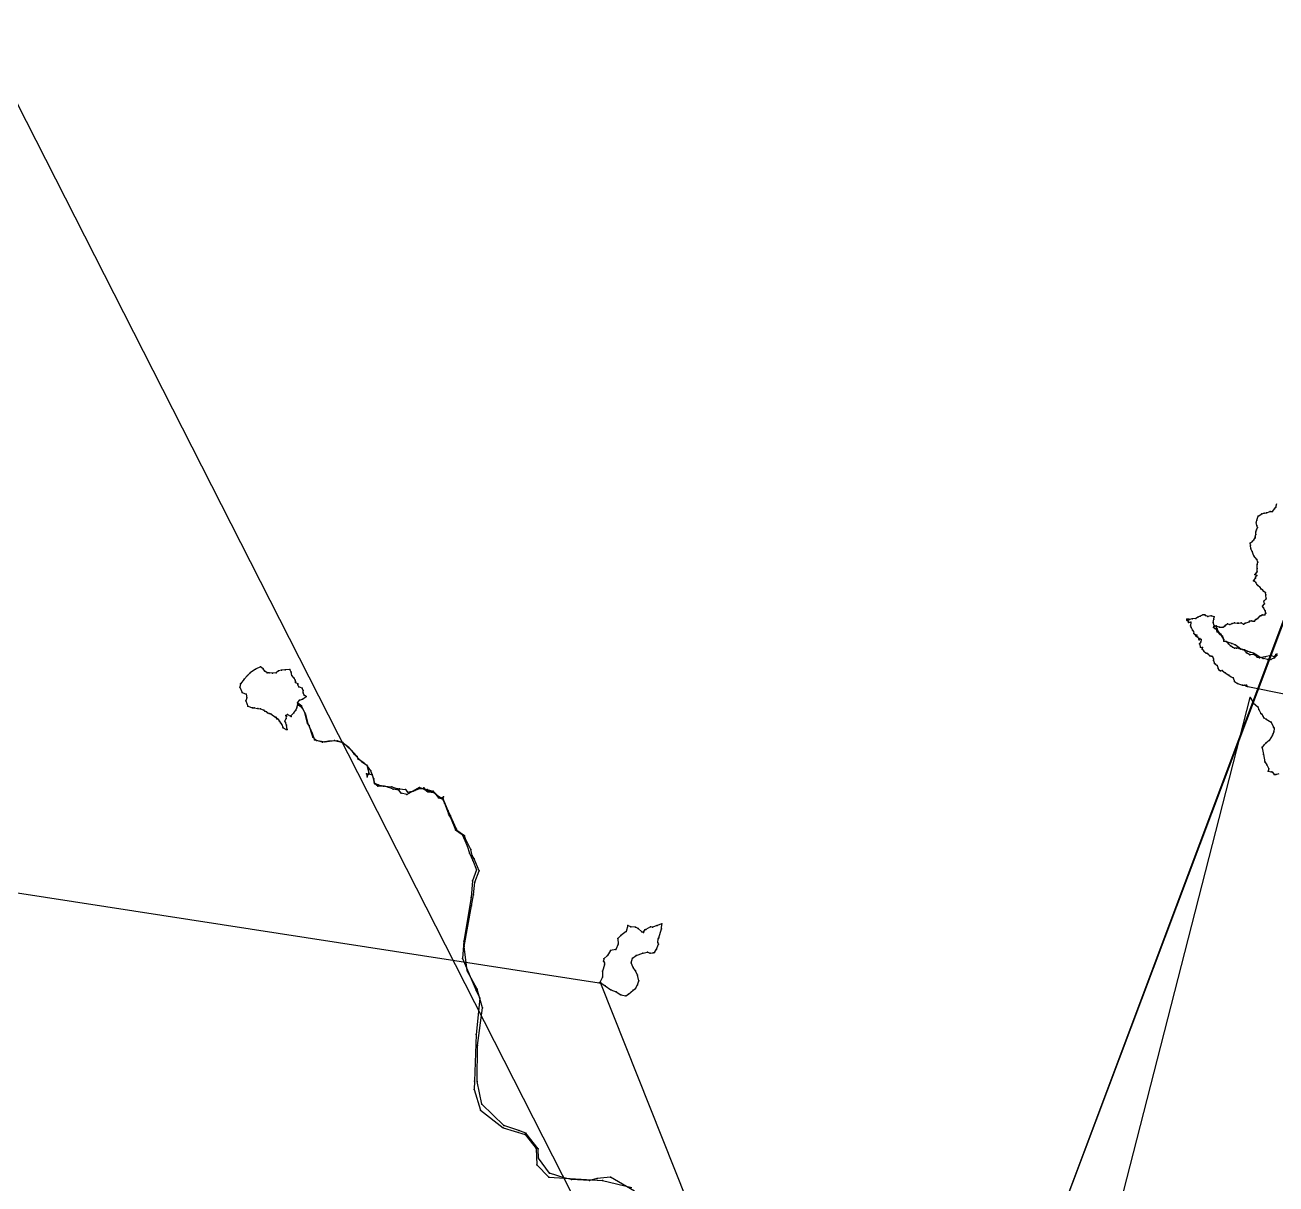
# Model space of a CAD drawing. Header units: metres. Extents: x 534009 to 558760, y 1823984 to 1869097.
# Drawn here: x 541107 to 543641, y 1837038 to 1839387 of the extents above; entities that cross this region are included whole.
import ezdxf

# ---------------------------------------------------------------- set-up
doc = ezdxf.new("R2010")
doc.units = ezdxf.units.M
doc.header["$MEASUREMENT"] = 0
doc.layers.add('Unknown_Line_Type', color=7, linetype='Continuous')
doc.layers.add('Unknown_Point_Feature', color=7, linetype='Continuous')

msp = doc.modelspace()

# ---------------------------------------------------------------- linework, layer by layer
at = {"layer": 'Unknown_Line_Type', "color": 4}
for points in [[(535104, 1850997.2, 650.5), (542807.1, 1835852.4, 242.4), (542803.2, 1835861.8, 219.8), (542800.8, 1835861.5, 218.4), (542776.9, 1835859.4, 189.5), (542784.6, 1835858.2, 211.1), (543698.2, 1838286.9, 370.7)], [(543643.8, 1838110.5, 361.1), (543637.7, 1838104.6, 359.2), (543630.4, 1838101.1, 357.8), (543624.3, 1838101.1, 357.8), (543614.8, 1838103.2, 359.2), (543607.1, 1838106.3, 360.6), (543601.8, 1838109.6, 362.1), (543595.1, 1838113.5, 359.7), (543588.7, 1838116.1, 357.8), (543582.7, 1838117.7, 355.3), (543577.3, 1838120.4, 352.9), (543573, 1838121, 351.5), (543566.6, 1838123.2, 349.6), (543561.1, 1838124.2, 348.6), (543557, 1838123.6, 347.6), (543553, 1838125.9, 346.7), (543548.8, 1838128.9, 344.8), (543544.6, 1838132.6, 342.4), (543540.3, 1838137.1, 340), (543536, 1838137.9, 338.5), (543534.2, 1838143.8, 336.1), (543530.9, 1838148.5, 333.2), (543528.1, 1838151.5, 330.8), (543524.1, 1838156, 329.9), (543521.5, 1838157.1, 328.4), (543520.2, 1838161.6, 327), (543517, 1838163.4, 326), (543514.6, 1838165.9, 323.6), (543515, 1838167.8, 322.7), (543520, 1838168.9, 324.1), (543526.5, 1838166.7, 324.6), (543534.1, 1838166.5, 324.6), (543536.7, 1838168.4, 326.5), (543537.8, 1838169.2, 326), (543538.9, 1838170.7, 327.5), (543542.8, 1838173.1, 327.5), (543547.3, 1838171.9, 326.5), (543552.1, 1838174, 326), (543556.6, 1838175.3, 326), (543562.7, 1838174.3, 326.5), (543564.8, 1838174.8, 327.5), (543570.6, 1838175.2, 328.4), (543574.9, 1838172.8, 330.4), (543578.6, 1838174.8, 331.3), (543586.6, 1838177, 330.8), (543587.3, 1838178.6, 330.8), (543590.5, 1838179.2, 331.8), (543594.3, 1838178.6, 332.8), (543597.6, 1838178.3, 336.1), (543600.2, 1838181.7, 338.5), (543601.2, 1838182.6, 340), (543604.3, 1838183.9, 340.4), (543606, 1838186.6, 342.9), (543608.7, 1838189.3, 343.3), (543610, 1838189.5, 344.3), (543613.2, 1838191.1, 345.7), (543618, 1838191.6, 348.1), (543620.3, 1838194.9, 350.1), (543619.1, 1838199.5, 351), (543615.8, 1838205.4, 353.4), (543613.5, 1838208.9, 353.9), (543617.3, 1838213.8, 355.8), (543616.6, 1838219, 357.3), (543621.2, 1838223.9, 358.7), (543620.4, 1838232.2, 357.3), (543619.7, 1838236.3, 353.4), (543615.8, 1838239.7, 352), (543613.6, 1838241.9, 351), (543610.2, 1838243.9, 348.6), (543608.7, 1838247, 346.2), (543604.2, 1838250.8, 344.3), (543602, 1838252.9, 342.9), (543600.1, 1838256.9, 340.9), (543597.4, 1838259.6, 340), (543595.5, 1838260.6, 339), (543599.6, 1838265.6, 338.5), (543599.2, 1838267.5, 339), (543602, 1838271, 338.5), (543598.3, 1838273.1, 338.5), (543599.8, 1838275.2, 338.5), (543602.6, 1838278.6, 340.4), (543602.6, 1838285.1, 342.4), (543602.5, 1838293.4, 342.4), (543604, 1838297.9, 342.9), (543602.2, 1838303.5, 341.9), (543596.3, 1838311.1, 340), (543592.4, 1838319.9, 338.5), (543589.7, 1838325.4, 337.1), (543589, 1838332.4, 335.6), (543588.5, 1838336.8, 333.7), (543593.5, 1838340.9, 331.8), (543596.1, 1838343.2, 330.4), (543598.9, 1838347.4, 329.9), (543598.5, 1838349.5, 329.9), (543600.2, 1838354, 329.9), (543599.8, 1838359.4, 330.8), (543601.6, 1838363.7, 331.3), (543603.3, 1838368.2, 332.8), (543602.4, 1838372.6, 334.7), (543600.6, 1838377.5, 336.6), (543602.1, 1838383.5, 337.6), (543604.6, 1838391.2, 339.5), (543612.1, 1838395.8, 340.4), (543616.7, 1838397.4, 336.6), (543621.8, 1838398.4, 336.6), (543629, 1838400.8, 337.6), (543634, 1838401, 340.9), (543637.6, 1838406.4, 343.8), (543640.9, 1838409.9, 345.7), (543642.8, 1838416.9, 349.1)], [(536255.1, 1838376.6, 209.7), (542269.9, 1837445.8, 237.1), (542273, 1837445.9, 238.5), (542281.8, 1837439.6, 243.4), (542293.1, 1837431.7, 248.6), (542303.9, 1837427.6, 251.5), (542313.8, 1837421.6, 257.3), (542323.5, 1837419.1, 260.6), (542329.3, 1837422.8, 261.6), (542338.6, 1837430.6, 262.1), (542343.2, 1837434.6, 262.1), (542347.5, 1837441.9, 259.2), (542350.3, 1837449.8, 259.7), (542347.3, 1837461.2, 258.2), (542343.5, 1837469.8, 255.9), (542338.6, 1837476.9, 254.4), (542334.6, 1837486.5, 251.5), (542337.2, 1837495.8, 249.6), (542344.7, 1837501.1, 250.6), (542357.9, 1837506.1, 247.7), (542367.5, 1837507.6, 245.3), (542372.8, 1837506.2, 245.3), (542379, 1837506.6, 245.8), (542382, 1837507.4, 246.2), (542385.7, 1837514, 245.3), (542390.1, 1837524.1, 244.8), (542388.8, 1837527.6, 245.3), (542389.2, 1837535, 245.3), (542390.5, 1837537.2, 244.3), (542396.3, 1837555, 242.4), (542396.8, 1837565.1, 244.8), (542387.2, 1837562.2, 244.8), (542377.9, 1837558.4, 243.4), (542373.9, 1837558.9, 243.4), (542364.3, 1837554.1, 240.5), (542362.3, 1837553.3, 240), (542360.5, 1837550.3, 240.5), (542359.7, 1837547.6, 240), (542355.9, 1837549.1, 238.5), (542349, 1837556, 237.1), (542343.4, 1837558.5, 234.7), (542333.9, 1837559, 231.8), (542327.7, 1837562, 230.4), (542324.7, 1837549.9, 233.3), (542313.6, 1837541.8, 234.7), (542307.8, 1837535.8, 235.7), (542308.5, 1837524.4, 236.1), (542303.3, 1837513.1, 236.1), (542292.4, 1837511, 234.7), (542286.8, 1837500.8, 234.7), (542279.3, 1837494.2, 234.7), (542278.7, 1837489.5, 234.2), (542280.5, 1837486.2, 234.2), (542280.7, 1837482.5, 234.7), (542276.7, 1837469.6, 239.5), (542276.3, 1837457, 240.5), (542271.2, 1837446.6, 239), (542272.4, 1837445.3, 240.5), (542972, 1835686.2, 265.9)], [(543692.5, 1838278.4, 351), (542791.5, 1835876.2, 338.5)], [(543643.1, 1838112.1, 353.9), (543640.3, 1838110.8, 353.9), (543636.9, 1838106.2, 352.5), (543630.5, 1838109.2, 353.9), (543618.7, 1838106.2, 355.3), (543607.2, 1838104.4, 357.8), (543603.3, 1838105.6, 357.3), (543602.9, 1838105.9, 357.3), (543597, 1838111.1, 355.8), (543587.7, 1838110.4, 354.9), (543580.9, 1838114.1, 352), (543575.7, 1838120.7, 348.1), (543569.5, 1838121.7, 346.2), (543563.6, 1838126.9, 343.8), (543558, 1838130.7, 340.4), (543551.6, 1838133, 337.1), (543542.7, 1838136.3, 333.7), (543535.1, 1838138, 330.4), (543535.5, 1838141.5, 329.4), (543532.5, 1838148.2, 326), (543528.9, 1838152.2, 322.7), (543524.4, 1838156.7, 319.3), (543521.9, 1838162.9, 316.4), (543519.8, 1838167.7, 313), (543515.8, 1838170.1, 310.2), (543513.4, 1838176, 307.8), (543514.7, 1838182.6, 304.4), (543515.4, 1838187.2, 299.6), (543509.6, 1838189.1, 298.6), (543502.9, 1838188.2, 298.1), (543498.3, 1838190.1, 297.2), (543497, 1838191.2, 295.7), (543492.4, 1838191.3, 294.8), (543487.2, 1838188.5, 294.8), (543482.7, 1838186.4, 294.8), (543478.3, 1838184.3, 293.3), (543471.4, 1838183.5, 290), (543465.9, 1838182.1, 288), (543464.1, 1838182.9, 287.6), (543462.7, 1838182.9, 288), (543460.5, 1838182.6, 290.9), (543463, 1838181.5, 291.4), (543460.4, 1838180.8, 290.9), (543463.4, 1838177.9, 290), (543463.9, 1838175.7, 291.9), (543468.5, 1838176.5, 290.9), (543467.8, 1838169.3, 292.4), (543469.4, 1838165.9, 293.8), (543472.1, 1838160.3, 295.3), (543473.5, 1838157.6, 297.2), (543474.5, 1838153.9, 297.2), (543476.3, 1838151.6, 298.1), (543477.7, 1838150.7, 300.1), (543480.5, 1838150.5, 302.5), (543479.8, 1838148.8, 304.4), (543479.3, 1838148.3, 304.4), (543478.9, 1838150.3, 304.9), (543478.4, 1838149.1, 304.4), (543481.2, 1838146.6, 303.4), (543482.3, 1838146, 303.4), (543484.5, 1838142.3, 304.4), (543485.2, 1838141, 303.4), (543485.3, 1838140.8, 303.9), (543486.7, 1838143.3, 306.3), (543489.1, 1838141.6, 307.3), (543488.9, 1838136.7, 307.8), (543486.1, 1838132.4, 307.3), (543488.1, 1838125.8, 307.8), (543492, 1838125.5, 310.2), (543491.4, 1838122.5, 312.6), (543491.3, 1838121.7, 313.5), (543494.4, 1838117.8, 313), (543499.2, 1838114, 315), (543502.4, 1838112.8, 317.4), (543504.5, 1838111.1, 318.8), (543507, 1838108.1, 321.7), (543509.8, 1838107.8, 325.1), (543512.1, 1838107.2, 325.1), (543514.4, 1838102.5, 325.1), (543514.1, 1838098.8, 326), (543516.4, 1838093.1, 329.4), (543518.1, 1838091.7, 331.3), (543522, 1838088.6, 332.3), (543523.8, 1838083, 332.8), (543525.1, 1838079.8, 333.7), (543528.4, 1838077.8, 336.1), (543532.2, 1838078.7, 338), (543538.1, 1838073.9, 340.9), (543545.3, 1838069.4, 342.9), (543548.6, 1838066.8, 343.8), (543553.9, 1838063.5, 347.2), (543557.1, 1838056.6, 349.6), (543563.1, 1838052.4, 351.5), (543573.1, 1838049, 354.9), (543577.6, 1838049.1, 358.2), (543580.8, 1838048.2, 360.1), (543580.9, 1838048.7, 363), (543580.8, 1838048, 365.4), (543583.5, 1838046.5, 364), (543581.5, 1838046.7, 364.5), (543580.6, 1838046.9, 365), (558150.1, 1835108.2, 301)], [(542341.2, 1837023.6, 232.8), (542292.6, 1837051.8, 235.2), (542265.9, 1837049.5, 234.2), (542250.5, 1837045.5, 233.3), (542213.9, 1837047.3, 229.4), (542200.7, 1837049.7, 227.5), (542169.2, 1837060.1, 223.6), (542146.7, 1837090.7, 220.8), (542146, 1837109.3, 219.3), (542121.5, 1837140.9, 216.9), (542106.7, 1837146.7, 215), (542076.7, 1837157, 214), (542031.9, 1837200.2, 214), (542022.5, 1837245.6, 214), (542023.4, 1837319, 211.6), (542033.4, 1837394.8, 212.6), (542022.9, 1837433.2, 213.6), (542002.2, 1837469.9, 214), (541996, 1837519.4, 215.5), (542011.2, 1837601.9, 217.9), (542014.9, 1837624.1, 217.9), (542017.9, 1837650, 217.9), (542026.5, 1837673, 218.8), (542016.6, 1837696.9, 221.7), (542012.5, 1837703.6, 222.2), (542010, 1837715.8, 224.1), (541998.5, 1837739, 227.5), (541996.8, 1837743.7, 228), (541981.3, 1837754.7, 228.4), (541980.5, 1837757.2, 228.4), (541968.6, 1837783.8, 230.9), (541963.8, 1837794.3, 232.3), (541953.5, 1837818.6, 239), (541945.5, 1837822.5, 241.4), (541934, 1837833, 250.6), (541918.8, 1837836.3, 256.3), (541905.5, 1837841.4, 259.7), (541893.2, 1837833.9, 261.1), (541879.9, 1837827.7, 261.1), (541868.7, 1837830.1, 265), (541863.6, 1837836.4, 269.8), (541852.4, 1837838.3, 273.1), (541842, 1837841.9, 277), (541832.8, 1837844.2, 280.4), (541821.2, 1837844.1, 283.2), (541815.5, 1837849.2, 284.7), (541813.4, 1837859.1, 285.6), (541809.6, 1837868.2, 287.1), (541807.5, 1837875.2, 287.1), (541800.4, 1837884.7, 285.6), (541794.4, 1837890.1, 284.2), (541784, 1837897.5, 284.2), (541781.8, 1837899, 283.7), (541779.3, 1837904.2, 284.2), (541762.5, 1837922.3, 284.7), (541749.4, 1837932.8, 284.2), (541738.9, 1837936.2, 286.1), (541722, 1837935.3, 290.9), (541709, 1837933.4, 294.8), (541696.8, 1837937, 301), (541689.9, 1837943.7, 303.4), (541688.9, 1837946.4, 303.9), (541682.4, 1837967.1, 307.3), (541679, 1837971.3, 308.2), (541674.1, 1837990.6, 310.2), (541673.8, 1837993, 311.1), (541666.6, 1838006.9, 313), (541666.1, 1838007.2, 313), (541660.8, 1838011.7, 315), (541658.5, 1838012.8, 316.4), (541662.5, 1838018.3, 317.9), (541668.7, 1838020.7, 320.3), (541676.1, 1838025.7, 320.3), (541672.2, 1838028.8, 322.7), (541670.4, 1838033.1, 326), (541669.8, 1838038.4, 329.9), (541667.8, 1838042.7, 333.2), (541661.2, 1838045.8, 337.6), (541659.3, 1838049.5, 340.9), (541659.1, 1838051.9, 343.3), (541654.9, 1838054.3, 345.7), (541654.7, 1838056.6, 347.2), (541653.6, 1838058.8, 349.6), (541652.2, 1838062.9, 352.5), (541647.1, 1838068.4, 354.4), (541645.8, 1838075.3, 356.3), (541643.1, 1838080.7, 359.7), (541633.8, 1838080.3, 357.8), (541626, 1838079.2, 355.8), (541620.3, 1838077.9, 355.8), (541615.3, 1838073.9, 355.8), (541607.8, 1838073.2, 356.3), (541601.2, 1838073.7, 356.3), (541597.5, 1838074.2, 355.8), (541592.4, 1838077.4, 353.4), (541588.8, 1838081.7, 352.5), (541583.4, 1838085.9, 349.6), (541573.7, 1838081, 348.6), (541563, 1838074.1, 347.2), (541557, 1838068.7, 345.7), (541550.4, 1838060.8, 346.2), (541543, 1838051.6, 345.7), (541541.9, 1838044.6, 344.3), (541546.2, 1838034.2, 342.9), (541554.7, 1838030.8, 341.4), (541555.9, 1838023.5, 340.4), (541553.7, 1838017, 338.5), (541558, 1838006.3, 335.6), (541567.3, 1838003.3, 332.3), (541571, 1838002.7, 329.4), (541578.2, 1838001.5, 327.5), (541583.5, 1838001.1, 327.5), (541590.2, 1837998.2, 324.6), (541592.4, 1837995.9, 323.6), (541596, 1837995, 321.7), (541597.7, 1837993, 319.8), (541601.1, 1837991.6, 320.3), (541604.4, 1837990.7, 322.7), (541614.7, 1837983.6, 321.2), (541614.9, 1837984.1, 315.9), (541617, 1837980.6, 315), (541618.2, 1837980.6, 311.6), (541619.9, 1837979.4, 311.6), (541621.6, 1837976.5, 308.7), (541624.1, 1837972.9, 306.3), (541626.9, 1837969, 305.4), (541629, 1837964.1, 305.4), (541629.9, 1837962.5, 304.4), (541635.4, 1837959.2, 301), (541638, 1837959.1, 295.3), (541636.1, 1837967.7, 293.3), (541634.2, 1837973.5, 295.3), (541633.3, 1837975.8, 299.6), (541635.5, 1837981.5, 302.5), (541636.5, 1837985.3, 302), (541634.8, 1837987.5, 301.5), (541638.7, 1837989.5, 301), (541646.1, 1837985.4, 302.5), (541644.9, 1837986.8, 307.3), (541650.9, 1837992.9, 310.6), (541655.5, 1837998.3, 309.7), (541657.2, 1838003.1, 311.1), (541659.3, 1838010.2, 311.1), (541659.2, 1838011.9, 309.7), (541659.4, 1838010.1, 310.6), (541659.9, 1838008.9, 311.1), (541660.2, 1838008.5, 313), (541661, 1838008.6, 314), (541668.9, 1838001.7, 314.5), (541675.1, 1837989.9, 312.6), (541679.7, 1837971.5, 310.6), (541688.1, 1837951.6, 308.2), (541693.4, 1837938.4, 307.8), (541713.8, 1837934.4, 303), (541733.5, 1837936.8, 296.2), (541750.8, 1837932.4, 290.5), (541768.3, 1837916.8, 287.1), (541771, 1837913.4, 287.1), (541772.6, 1837909.6, 287.1), (541788.2, 1837894.2, 288), (541799.2, 1837886.9, 288.5), (541802.9, 1837871.2, 290), (541802.1, 1837868.3, 290), (541803.2, 1837868.5, 289.5), (541798.1, 1837869, 289.5), (541799.8, 1837863.4, 287.6), (541801.3, 1837867.2, 284.7), (541803.6, 1837869, 285.6), (541810, 1837867.5, 287.1), (541814.1, 1837850.8, 287.6), (541821.8, 1837847, 285.6), (541835.5, 1837844, 278), (541849.7, 1837842.7, 271.2), (541861.7, 1837839.1, 267.9), (541865.3, 1837839, 265.9), (541877.4, 1837837.3, 261.1), (541880.8, 1837833.6, 260.6), (541881.9, 1837832, 260.6), (541896.4, 1837835.2, 255.9), (541903.6, 1837839.1, 254.4), (541913.4, 1837839.6, 252.5), (541933.5, 1837834.1, 249.1), (541943.7, 1837822.7, 245.3), (541953.3, 1837820.9, 242.4), (541954.7, 1837822.7, 241.9), (541950.8, 1837819.8, 243.4), (541951.5, 1837818.7, 243.8), (541945.7, 1837821.9, 243.8), (541938.8, 1837828, 248.2), (541934.4, 1837831.2, 251), (541931.7, 1837832.4, 255.4), (541923.3, 1837834.8, 258.2), (541922.9, 1837836.4, 257.8), (541921, 1837837.4, 258.7), (541917.7, 1837836.9, 260.2), (541914.4, 1837841.1, 261.6), (541916.4, 1837837.8, 259.7), (541922.7, 1837832.9, 259.7), (541935.8, 1837831.3, 256.3), (541944, 1837820.7, 253), (541952.2, 1837818.4, 249.1), (541952.3, 1837818.4, 246.2), (541952.6, 1837818.9, 246.7), (541956.7, 1837809.8, 245.8), (541964.4, 1837788.2, 244.3), (541965.8, 1837785, 243.8), (541968.5, 1837781, 241.9), (541979, 1837755.8, 233.3), (541991.9, 1837746.3, 228.4), (542002.3, 1837723.3, 221.2), (542006.8, 1837708.2, 218.8), (542014, 1837693.3, 216.9), (542021, 1837675, 215), (542013.1, 1837652.7, 215.5), (542010.3, 1837618.5, 214.5), (541995.4, 1837530.1, 217.4), (541993, 1837494.9, 217.4), (542020.9, 1837430.2, 217.9), (542027.9, 1837414.5, 217.9), (542020.5, 1837341.3, 219.8), (542017.4, 1837246.4, 221.7), (542016.7, 1837229.3, 222.7), (542029.3, 1837188, 223.2), (542075.6, 1837151.7, 223.6), (542120.1, 1837138.7, 223.2), (542142, 1837109.9, 222.7), (542143.7, 1837077.3, 223.6), (542167.7, 1837051.9, 226.5), (542276.6, 1837045.5, 232.3), (542336, 1837030.9, 235.7)], [(542991.2, 1835690.8, 224.1), (543588.4, 1838024.1, 361.6), (543591.6, 1838019.7, 363.5), (543595.6, 1838012.6, 365.4), (543604.1, 1838004.9, 369.8), (543606.3, 1837999.6, 373.1), (543610.3, 1837991.4, 373.1), (543612, 1837990.2, 373.1), (543615, 1837985.6, 374.6), (543616.2, 1837982.6, 375.5), (543621, 1837980.2, 375), (543631, 1837973.6, 374.6), (543635.7, 1837964, 376), (543637.4, 1837961.7, 376), (543636.8, 1837954.2, 375), (543635, 1837951, 375.5), (543634.1, 1837947.4, 375), (543627.4, 1837937, 372.6), (543620.1, 1837931.7, 368.3), (543616.4, 1837927.2, 364), (543612.8, 1837923.1, 360.6), (543613.2, 1837921.9, 359.7), (543615.4, 1837908.7, 355.3), (543618.5, 1837893.8, 355.3), (543622.6, 1837887.7, 355.8), (543626.1, 1837879.2, 354.4), (543625.2, 1837874.4, 352.9), (543631.4, 1837873.4, 353.9), (543634.1, 1837872.7, 352.9), (543637, 1837867.8, 353.9), (543640.9, 1837867.7, 356.3), (543647.2, 1837869.7, 358.2)]]:
    msp.add_polyline3d(points, dxfattribs=at)
at = {"layer": 'Unknown_Point_Feature'}
for p in [(543604.6, 1838391.2, 339.5), (543612.1, 1838395.8, 340.4), (543616.7, 1838397.4, 336.6), (543621.8, 1838398.4, 336.6), (543629, 1838400.8, 337.6), (543634, 1838401, 340.9), (543637.6, 1838406.4, 343.8), (543640.9, 1838409.9, 345.7), (543600.6, 1838377.5, 336.6), (543601.6, 1838363.7, 331.3), (543602.1, 1838383.5, 337.6), (543602.4, 1838372.6, 334.7), (543603.3, 1838368.2, 332.8), (543593.5, 1838340.9, 331.8), (543596.1, 1838343.2, 330.4), (543598.5, 1838349.5, 329.9), (543598.9, 1838347.4, 329.9), (543599.8, 1838359.4, 330.8), (543600.2, 1838354, 329.9), (543588.5, 1838336.8, 333.7), (543589, 1838332.4, 335.6), (543589.7, 1838325.4, 337.1), (543592.4, 1838319.9, 338.5), (543596.3, 1838311.1, 340), (543602.2, 1838303.5, 341.9), (543602.5, 1838293.4, 342.4), (543604, 1838297.9, 342.9), (543598.3, 1838273.1, 338.5), (543599.2, 1838267.5, 339), (543599.6, 1838265.6, 338.5), (543599.8, 1838275.2, 338.5), (543602, 1838271, 338.5), (543602.6, 1838285.1, 342.4), (543602.6, 1838278.6, 340.4), (543595.5, 1838260.6, 339), (543597.4, 1838259.6, 340), (543600.1, 1838256.9, 340.9), (543602, 1838252.9, 342.9), (543604.2, 1838250.8, 344.3), (543608.7, 1838247, 346.2), (543610.2, 1838243.9, 348.6), (543613.6, 1838241.9, 351), (543615.8, 1838239.7, 352), (543616.6, 1838219, 357.3), (543617.3, 1838213.8, 355.8), (543619.7, 1838236.3, 353.4), (543620.4, 1838232.2, 357.3), (543621.2, 1838223.9, 358.7), (543482.7, 1838186.4, 294.8), (543487.2, 1838188.5, 294.8), (543492.4, 1838191.3, 294.8), (543497, 1838191.2, 295.7), (543498.3, 1838190.1, 297.2), (543502.9, 1838188.2, 298.1), (543509.6, 1838189.1, 298.6), (543515.4, 1838187.2, 299.6), (543606, 1838186.6, 342.9), (543608.7, 1838189.3, 343.3), (543610, 1838189.5, 344.3), (543613.2, 1838191.1, 345.7), (543613.5, 1838208.9, 353.9), (543615.8, 1838205.4, 353.4), (543618, 1838191.6, 348.1), (543619.1, 1838199.5, 351), (543620.3, 1838194.9, 350.1), (543460.4, 1838180.8, 290.9), (543460.5, 1838182.6, 290.9), (543462.7, 1838182.9, 288), (543463, 1838181.5, 291.4), (543463.4, 1838177.9, 290), (543463.9, 1838175.7, 291.9), (543464.1, 1838182.9, 287.6), (543465.9, 1838182.1, 288), (543467.8, 1838169.3, 292.4), (543468.5, 1838176.5, 290.9), (543469.4, 1838165.9, 293.8), (543471.4, 1838183.5, 290), (543478.3, 1838184.3, 293.3), (543513.4, 1838176, 307.8), (543514.6, 1838165.9, 323.6), (543514.7, 1838182.6, 304.4), (543515, 1838167.8, 322.7), (543515.8, 1838170.1, 310.2), (543517, 1838163.4, 326), (543519.8, 1838167.7, 313), (543520, 1838168.9, 324.1), (543520.2, 1838161.6, 327), (543521.9, 1838162.9, 316.4), (543526.5, 1838166.7, 324.6), (543534.1, 1838166.5, 324.6), (543536.7, 1838168.4, 326.5), (543537.8, 1838169.2, 326), (543538.9, 1838170.7, 327.5), (543542.8, 1838173.1, 327.5), (543547.3, 1838171.9, 326.5), (543552.1, 1838174, 326), (543556.6, 1838175.3, 326), (543562.7, 1838174.3, 326.5), (543564.8, 1838174.8, 327.5), (543570.6, 1838175.2, 328.4), (543574.9, 1838172.8, 330.4), (543578.6, 1838174.8, 331.3), (543586.6, 1838177, 330.8), (543587.3, 1838178.6, 330.8), (543590.5, 1838179.2, 331.8), (543594.3, 1838178.6, 332.8), (543597.6, 1838178.3, 336.1), (543600.2, 1838181.7, 338.5), (543601.2, 1838182.6, 340), (543604.3, 1838183.9, 340.4), (543472.1, 1838160.3, 295.3), (543473.5, 1838157.6, 297.2), (543474.5, 1838153.9, 297.2), (543476.3, 1838151.6, 298.1), (543477.7, 1838150.7, 300.1), (543478.4, 1838149.1, 304.4), (543478.9, 1838150.3, 304.9), (543479.3, 1838148.3, 304.4), (543479.8, 1838148.8, 304.4), (543480.5, 1838150.5, 302.5), (543481.2, 1838146.6, 303.4), (543482.3, 1838146, 303.4), (543484.5, 1838142.3, 304.4), (543485.2, 1838141, 303.4), (543485.3, 1838140.8, 303.9), (543486.7, 1838143.3, 306.3), (543488.9, 1838136.7, 307.8), (543489.1, 1838141.6, 307.3), (543521.5, 1838157.1, 328.4), (543524.1, 1838156, 329.9), (543524.4, 1838156.7, 319.3), (543528.1, 1838151.5, 330.8), (543528.9, 1838152.2, 322.7), (543530.9, 1838148.5, 333.2), (543532.5, 1838148.2, 326), (543534.2, 1838143.8, 336.1), (543535.1, 1838138, 330.4), (543535.5, 1838141.5, 329.4), (543536, 1838137.9, 338.5), (543540.3, 1838137.1, 340), (543542.7, 1838136.3, 333.7), (543486.1, 1838132.4, 307.3), (543488.1, 1838125.8, 307.8), (543491.3, 1838121.7, 313.5), (543491.4, 1838122.5, 312.6), (543492, 1838125.5, 310.2), (543494.4, 1838117.8, 313), (543499.2, 1838114, 315), (543502.4, 1838112.8, 317.4), (543504.5, 1838111.1, 318.8), (543544.6, 1838132.6, 342.4), (543548.8, 1838128.9, 344.8), (543551.6, 1838133, 337.1), (543553, 1838125.9, 346.7), (543557, 1838123.6, 347.6), (543558, 1838130.7, 340.4), (543561.1, 1838124.2, 348.6), (543563.6, 1838126.9, 343.8), (543566.6, 1838123.2, 349.6), (543569.5, 1838121.7, 346.2), (543573, 1838121, 351.5), (543575.7, 1838120.7, 348.1), (543577.3, 1838120.4, 352.9), (543580.9, 1838114.1, 352), (543582.7, 1838117.7, 355.3), (543587.7, 1838110.4, 354.9), (543588.7, 1838116.1, 357.8), (543595.1, 1838113.5, 359.7), (543597, 1838111.1, 355.8), (543640.3, 1838110.8, 353.9), (541583.4, 1838085.9, 349.6), (543507, 1838108.1, 321.7), (543509.8, 1838107.8, 325.1), (543512.1, 1838107.2, 325.1), (543514.1, 1838098.8, 326), (543514.4, 1838102.5, 325.1), (543516.4, 1838093.1, 329.4), (543518.1, 1838091.7, 331.3), (543522, 1838088.6, 332.3), (543601.8, 1838109.6, 362.1), (543602.9, 1838105.9, 357.3), (543603.3, 1838105.6, 357.3), (543607.1, 1838106.3, 360.6), (543607.2, 1838104.4, 357.8), (543614.8, 1838103.2, 359.2), (543618.7, 1838106.2, 355.3), (543624.3, 1838101.1, 357.8), (543630.4, 1838101.1, 357.8), (543630.5, 1838109.2, 353.9), (543636.9, 1838106.2, 352.5), (543637.7, 1838104.6, 359.2), (541550.4, 1838060.8, 346.2), (541557, 1838068.7, 345.7), (541563, 1838074.1, 347.2), (541573.7, 1838081, 348.6), (541588.8, 1838081.7, 352.5), (541592.4, 1838077.4, 353.4), (541597.5, 1838074.2, 355.8), (541601.2, 1838073.7, 356.3), (541607.8, 1838073.2, 356.3), (541615.3, 1838073.9, 355.8), (541620.3, 1838077.9, 355.8), (541626, 1838079.2, 355.8), (541633.8, 1838080.3, 357.8), (541643.1, 1838080.7, 359.7), (541645.8, 1838075.3, 356.3), (541647.1, 1838068.4, 354.4), (541652.2, 1838062.9, 352.5), (543523.8, 1838083, 332.8), (543525.1, 1838079.8, 333.7), (543528.4, 1838077.8, 336.1), (543532.2, 1838078.7, 338), (543538.1, 1838073.9, 340.9), (543545.3, 1838069.4, 342.9), (543548.6, 1838066.8, 343.8), (543553.9, 1838063.5, 347.2), (541541.9, 1838044.6, 344.3), (541543, 1838051.6, 345.7), (541653.6, 1838058.8, 349.6), (541654.7, 1838056.6, 347.2), (541654.9, 1838054.3, 345.7), (541659.1, 1838051.9, 343.3), (541659.3, 1838049.5, 340.9), (541661.2, 1838045.8, 337.6), (541667.8, 1838042.7, 333.2), (541669.8, 1838038.4, 329.9), (543557.1, 1838056.6, 349.6), (543563.1, 1838052.4, 351.5), (543573.1, 1838049, 354.9), (543577.6, 1838049.1, 358.2), (543580.6, 1838046.9, 365), (543580.8, 1838048.2, 360.1), (543580.8, 1838048, 365.4), (543580.9, 1838048.7, 363), (543581.5, 1838046.7, 364.5), (543583.5, 1838046.5, 364), (541546.2, 1838034.2, 342.9), (541553.7, 1838017, 338.5), (541554.7, 1838030.8, 341.4), (541555.9, 1838023.5, 340.4), (541658.5, 1838012.8, 316.4), (541659.2, 1838011.9, 309.7), (541659.3, 1838010.2, 311.1), (541659.4, 1838010.1, 310.6), (541659.9, 1838008.9, 311.1), (541660.8, 1838011.7, 315), (541662.5, 1838018.3, 317.9), (541668.7, 1838020.7, 320.3), (541670.4, 1838033.1, 326), (541672.2, 1838028.8, 322.7), (541676.1, 1838025.7, 320.3), (543588.4, 1838024.1, 361.6), (543591.6, 1838019.7, 363.5), (543595.6, 1838012.6, 365.4), (541558, 1838006.3, 335.6), (541567.3, 1838003.3, 332.3), (541571, 1838002.7, 329.4), (541578.2, 1838001.5, 327.5), (541583.5, 1838001.1, 327.5), (541590.2, 1837998.2, 324.6), (541592.4, 1837995.9, 323.6), (541596, 1837995, 321.7), (541597.7, 1837993, 319.8), (541601.1, 1837991.6, 320.3), (541604.4, 1837990.7, 322.7), (541614.7, 1837983.6, 321.2), (541614.9, 1837984.1, 315.9), (541634.8, 1837987.5, 301.5), (541636.5, 1837985.3, 302), (541638.7, 1837989.5, 301), (541644.9, 1837986.8, 307.3), (541646.1, 1837985.4, 302.5), (541650.9, 1837992.9, 310.6), (541655.5, 1837998.3, 309.7), (541657.2, 1838003.1, 311.1), (541660.2, 1838008.5, 313), (541661, 1838008.6, 314), (541666.1, 1838007.2, 313), (541666.6, 1838006.9, 313), (541668.9, 1838001.7, 314.5), (541673.8, 1837993, 311.1), (541674.1, 1837990.6, 310.2), (541675.1, 1837989.9, 312.6), (543604.1, 1838004.9, 369.8), (543606.3, 1837999.6, 373.1), (543610.3, 1837991.4, 373.1), (543612, 1837990.2, 373.1), (543615, 1837985.6, 374.6), (541617, 1837980.6, 315), (541618.2, 1837980.6, 311.6), (541619.9, 1837979.4, 311.6), (541621.6, 1837976.5, 308.7), (541624.1, 1837972.9, 306.3), (541626.9, 1837969, 305.4), (541629, 1837964.1, 305.4), (541629.9, 1837962.5, 304.4), (541633.3, 1837975.8, 299.6), (541634.2, 1837973.5, 295.3), (541635.4, 1837959.2, 301), (541635.5, 1837981.5, 302.5), (541636.1, 1837967.7, 293.3), (541638, 1837959.1, 295.3), (541679, 1837971.3, 308.2), (541679.7, 1837971.5, 310.6), (541682.4, 1837967.1, 307.3), (543616.2, 1837982.6, 375.5), (543621, 1837980.2, 375), (543631, 1837973.6, 374.6), (543635.7, 1837964, 376), (543637.4, 1837961.7, 376), (541688.1, 1837951.6, 308.2), (541688.9, 1837946.4, 303.9), (541689.9, 1837943.7, 303.4), (541693.4, 1837938.4, 307.8), (541696.8, 1837937, 301), (541709, 1837933.4, 294.8), (541713.8, 1837934.4, 303), (541722, 1837935.3, 290.9), (541733.5, 1837936.8, 296.2), (541738.9, 1837936.2, 286.1), (543627.4, 1837937, 372.6), (543634.1, 1837947.4, 375), (543635, 1837951, 375.5), (543636.8, 1837954.2, 375), (541749.4, 1837932.8, 284.2), (541750.8, 1837932.4, 290.5), (541762.5, 1837922.3, 284.7), (541768.3, 1837916.8, 287.1), (541771, 1837913.4, 287.1), (541772.6, 1837909.6, 287.1), (543612.8, 1837923.1, 360.6), (543613.2, 1837921.9, 359.7), (543615.4, 1837908.7, 355.3), (543616.4, 1837927.2, 364), (543620.1, 1837931.7, 368.3), (541779.3, 1837904.2, 284.2), (541781.8, 1837899, 283.7), (541784, 1837897.5, 284.2), (541788.2, 1837894.2, 288), (541794.4, 1837890.1, 284.2), (541799.2, 1837886.9, 288.5), (541800.4, 1837884.7, 285.6), (543618.5, 1837893.8, 355.3), (543622.6, 1837887.7, 355.8), (541798.1, 1837869, 289.5), (541799.8, 1837863.4, 287.6), (541801.3, 1837867.2, 284.7), (541802.1, 1837868.3, 290), (541802.9, 1837871.2, 290), (541803.2, 1837868.5, 289.5), (541803.6, 1837869, 285.6), (541807.5, 1837875.2, 287.1), (541809.6, 1837868.2, 287.1), (541810, 1837867.5, 287.1), (541813.4, 1837859.1, 285.6), (543625.2, 1837874.4, 352.9), (543626.1, 1837879.2, 354.4), (543631.4, 1837873.4, 353.9), (543634.1, 1837872.7, 352.9), (543637, 1837867.8, 353.9), (543640.9, 1837867.7, 356.3), (541814.1, 1837850.8, 287.6), (541815.5, 1837849.2, 284.7), (541821.2, 1837844.1, 283.2), (541821.8, 1837847, 285.6), (541832.8, 1837844.2, 280.4), (541835.5, 1837844, 278), (541842, 1837841.9, 277), (541849.7, 1837842.7, 271.2), (541852.4, 1837838.3, 273.1), (541861.7, 1837839.1, 267.9), (541863.6, 1837836.4, 269.8), (541865.3, 1837839, 265.9), (541877.4, 1837837.3, 261.1), (541880.8, 1837833.6, 260.6), (541881.9, 1837832, 260.6), (541893.2, 1837833.9, 261.1), (541896.4, 1837835.2, 255.9), (541903.6, 1837839.1, 254.4), (541905.5, 1837841.4, 259.7), (541913.4, 1837839.6, 252.5), (541914.4, 1837841.1, 261.6), (541916.4, 1837837.8, 259.7), (541917.7, 1837836.9, 260.2), (541918.8, 1837836.3, 256.3), (541921, 1837837.4, 258.7), (541922.7, 1837832.9, 259.7), (541922.9, 1837836.4, 257.8), (541923.3, 1837834.8, 258.2), (541931.7, 1837832.4, 255.4), (541933.5, 1837834.1, 249.1), (541934, 1837833, 250.6), (541868.7, 1837830.1, 265), (541879.9, 1837827.7, 261.1), (541934.4, 1837831.2, 251), (541935.8, 1837831.3, 256.3), (541938.8, 1837828, 248.2), (541943.7, 1837822.7, 245.3), (541944, 1837820.7, 253), (541945.5, 1837822.5, 241.4), (541945.7, 1837821.9, 243.8), (541950.8, 1837819.8, 243.4), (541951.5, 1837818.7, 243.8), (541952.2, 1837818.4, 249.1), (541952.3, 1837818.4, 246.2), (541952.6, 1837818.9, 246.7), (541953.3, 1837820.9, 242.4), (541953.5, 1837818.6, 239), (541954.7, 1837822.7, 241.9), (541956.7, 1837809.8, 245.8), (541963.8, 1837794.3, 232.3), (541964.4, 1837788.2, 244.3), (541965.8, 1837785, 243.8), (541968.5, 1837781, 241.9), (541968.6, 1837783.8, 230.9), (541979, 1837755.8, 233.3), (541980.5, 1837757.2, 228.4), (541981.3, 1837754.7, 228.4), (541991.9, 1837746.3, 228.4), (541996.8, 1837743.7, 228), (541998.5, 1837739, 227.5), (542002.3, 1837723.3, 221.2), (542006.8, 1837708.2, 218.8), (542010, 1837715.8, 224.1), (542012.5, 1837703.6, 222.2), (542014, 1837693.3, 216.9), (542016.6, 1837696.9, 221.7), (542021, 1837675, 215), (542026.5, 1837673, 218.8), (542013.1, 1837652.7, 215.5), (542017.9, 1837650, 217.9), (542010.3, 1837618.5, 214.5), (542014.9, 1837624.1, 217.9), (542011.2, 1837601.9, 217.9), (542327.7, 1837562, 230.4), (542333.9, 1837559, 231.8), (542343.4, 1837558.5, 234.7), (542349, 1837556, 237.1), (542362.3, 1837553.3, 240), (542364.3, 1837554.1, 240.5), (542373.9, 1837558.9, 243.4), (542377.9, 1837558.4, 243.4), (542387.2, 1837562.2, 244.8), (542396.3, 1837555, 242.4), (542396.8, 1837565.1, 244.8), (541995.4, 1837530.1, 217.4), (542307.8, 1837535.8, 235.7), (542313.6, 1837541.8, 234.7), (542324.7, 1837549.9, 233.3), (542355.9, 1837549.1, 238.5), (542359.7, 1837547.6, 240), (542360.5, 1837550.3, 240.5), (542388.8, 1837527.6, 245.3), (542389.2, 1837535, 245.3), (542390.5, 1837537.2, 244.3), (541996, 1837519.4, 215.5), (542292.4, 1837511, 234.7), (542303.3, 1837513.1, 236.1), (542308.5, 1837524.4, 236.1), (542357.9, 1837506.1, 247.7), (542367.5, 1837507.6, 245.3), (542372.8, 1837506.2, 245.3), (542379, 1837506.6, 245.8), (542382, 1837507.4, 246.2), (542385.7, 1837514, 245.3), (542390.1, 1837524.1, 244.8), (541993, 1837494.9, 217.4), (542278.7, 1837489.5, 234.2), (542279.3, 1837494.2, 234.7), (542280.5, 1837486.2, 234.2), (542280.7, 1837482.5, 234.7), (542286.8, 1837500.8, 234.7), (542334.6, 1837486.5, 251.5), (542337.2, 1837495.8, 249.6), (542338.6, 1837476.9, 254.4), (542344.7, 1837501.1, 250.6), (542002.2, 1837469.9, 214), (542276.3, 1837457, 240.5), (542276.7, 1837469.6, 239.5), (542343.5, 1837469.8, 255.9), (542347.3, 1837461.2, 258.2), (542020.9, 1837430.2, 217.9), (542022.9, 1837433.2, 213.6), (542269.9, 1837445.8, 237.1), (542271.2, 1837446.6, 239), (542272.4, 1837445.3, 240.5), (542273, 1837445.9, 238.5), (542281.8, 1837439.6, 243.4), (542293.1, 1837431.7, 248.6), (542303.9, 1837427.6, 251.5), (542338.6, 1837430.6, 262.1), (542343.2, 1837434.6, 262.1), (542347.5, 1837441.9, 259.2), (542350.3, 1837449.8, 259.7), (542027.9, 1837414.5, 217.9), (542313.8, 1837421.6, 257.3), (542323.5, 1837419.1, 260.6), (542329.3, 1837422.8, 261.6), (542033.4, 1837394.8, 212.6), (542020.5, 1837341.3, 219.8), (542023.4, 1837319, 211.6), (542016.7, 1837229.3, 222.7), (542017.4, 1837246.4, 221.7), (542022.5, 1837245.6, 214), (542031.9, 1837200.2, 214), (542029.3, 1837188, 223.2), (542075.6, 1837151.7, 223.6), (542076.7, 1837157, 214), (542106.7, 1837146.7, 215), (542120.1, 1837138.7, 223.2), (542121.5, 1837140.9, 216.9), (542142, 1837109.9, 222.7), (542146, 1837109.3, 219.3), (542143.7, 1837077.3, 223.6), (542146.7, 1837090.7, 220.8), (542167.7, 1837051.9, 226.5), (542169.2, 1837060.1, 223.6), (542200.7, 1837049.7, 227.5), (542213.9, 1837047.3, 229.4), (542265.9, 1837049.5, 234.2), (542292.6, 1837051.8, 235.2), (542250.5, 1837045.5, 233.3), (542276.6, 1837045.5, 232.3)]:
    msp.add_point(p, dxfattribs=at)

doc.saveas('drawing.dxf')
